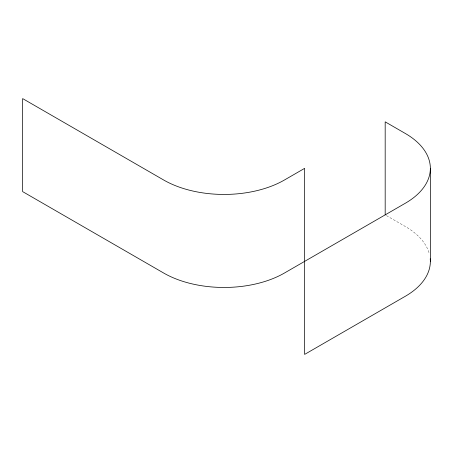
<?xml version="1.0" encoding="UTF-8"?>
<svg xmlns="http://www.w3.org/2000/svg" width="453" height="453" viewBox="0 0 453 453"><rect width="100%" height="100%" fill="white"/><g stroke="black" fill="none" stroke-linecap="round" stroke-linejoin="round"><path stroke-width="0.34" stroke-dasharray="2.27 1.7" d="M386.443 215.6L405.322 226.5A85.447 49.332 0 0 1 429.15 253.148"/><path stroke-width="0.68" d="M430.35 261.387L430.35 168.357M385.18 214.875L385.18 121.846L405.322 133.476A85.447 49.332 0 0 1 405.322 203.244L284.478 273.012A85.447 49.332 0 0 1 163.635 273.012L22.65 191.619L22.65 98.59L163.635 179.988A85.447 49.332 0 0 0 284.478 179.988L304.62 168.357L304.62 354.41L405.322 296.268A85.447 49.332 0 0 0 430.237 258.833"/></g></svg>
